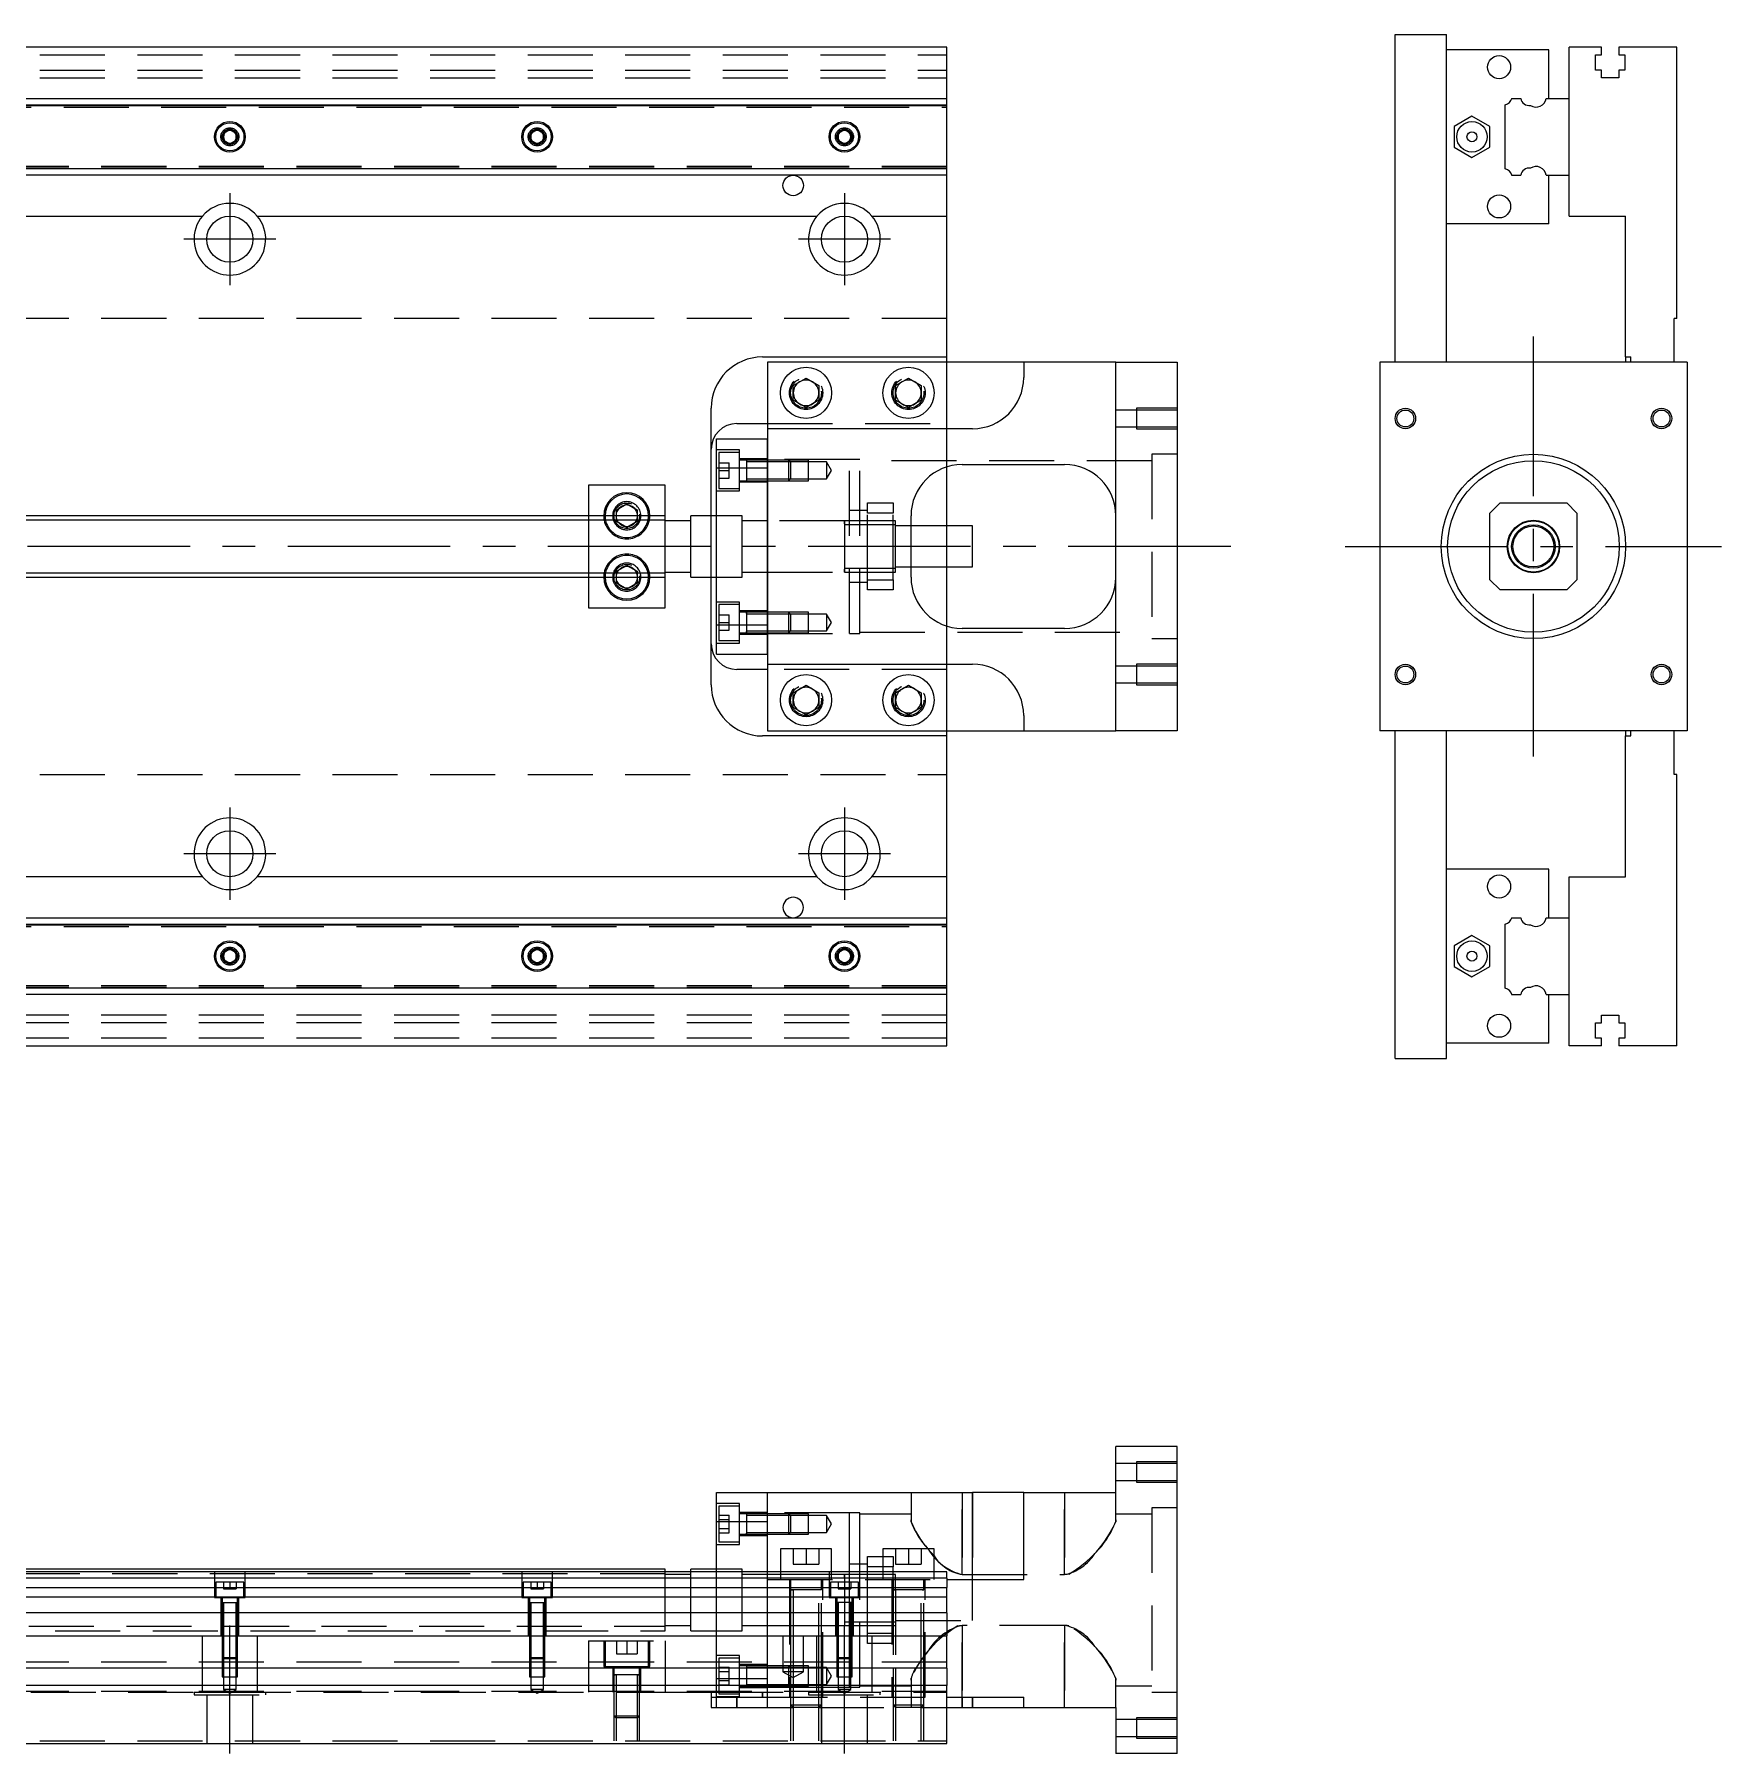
# Model space of a CAD drawing. Extents: x -12 to 671, y -255 to 102.
# Drawn here: x 341.8 to 671.3, y -235.7 to 100 of the extents above; entities that cross this region are included whole.
import ezdxf

# ---------------------------------------------------------------- set-up
doc = ezdxf.new("R2010")
doc.units = 0
doc.linetypes.add('CENTER', pattern=[50.8, 31.75, -6.35, 6.35, -6.35])
doc.linetypes.add('DASHED', pattern=[19.05, 12.7, -6.35])
doc.layers.get('0').update_dxf_attribs({"linetype": 'CONTINUOUS'})
doc.layers.add('CENTER', color=1, linetype='CENTER')

msp = doc.modelspace()

# ---------------------------------------------------------------- linework, layer by layer
at = {"color": 7, "linetype": 'CONTINUOUS'}
for p, q in [((520, 97.5), (335, 97.5)), ((520, 87.5), (520, 97.5)), ((607.53, 36), (607.53, 100)), ((607.53, 100), (617.53, 100)), ((617.53, 36), (617.53, 100)), ((641.53, 87.5), (641.53, 97.5)), ((647.83, 97.5), (641.53, 97.5)), ((647.83, 96), (647.83, 97.5)), ((651.23, 97.5), (651.23, 96)), ((662.53, 97.5), (651.23, 97.5)), ((662.53, 44.5), (662.53, 97.5)), ((637.53, 97), (617.53, 97)), ((637.53, 87.5), (637.53, 97)), ((646.68, 96), (647.83, 96)), ((646.68, 93), (646.68, 96)), ((651.23, 96), (652.38, 96)), ((652.38, 96), (652.38, 93)), ((647.83, 93), (646.68, 93)), ((647.83, 91.5), (647.83, 93)), ((651.23, 91.5), (647.83, 91.5)), ((651.23, 93), (651.23, 91.5)), ((652.38, 93), (651.23, 93)), ((335, 87.5), (520, 87.5)), ((520, 86.25), (520, 87.5)), ((630.28, 87.5), (632.05, 87.5)), ((637, 87.5), (641.53, 87.5)), ((641.53, 72.5), (641.53, 87.5)), ((641.53, 72.5), (641.53, 87.5)), ((335, 86.25), (520, 86.25)), ((520, 73.75), (520, 86.25)), ((622.53, 84.04), (619.03, 82.02)), ((626.03, 82.02), (622.53, 84.04)), ((629.03, 73.75), (629.03, 86.25)), ((378.75, 80.72), (380, 81.44)), ((378.75, 79.28), (378.75, 80.72)), ((380, 81.44), (381.25, 80.72)), ((381.25, 80.72), (381.25, 79.28)), ((438.75, 80.72), (440, 81.44)), ((438.75, 79.28), (438.75, 80.72)), ((440, 81.44), (441.25, 80.72)), ((441.25, 80.72), (441.25, 79.28)), ((498.75, 80.72), (500, 81.44)), ((498.75, 79.28), (498.75, 80.72)), ((500, 81.44), (501.25, 80.72)), ((501.25, 80.72), (501.25, 79.28)), ((619.03, 82.02), (619.03, 77.98)), ((626.03, 77.98), (626.03, 82.02)), ((380, 78.56), (378.75, 79.28)), ((381.25, 79.28), (380, 78.56)), ((440, 78.56), (438.75, 79.28)), ((441.25, 79.28), (440, 78.56)), ((500, 78.56), (498.75, 79.28)), ((501.25, 79.28), (500, 78.56)), ((619.03, 77.98), (622.53, 75.96)), ((622.53, 75.96), (626.03, 77.98)), ((520, 73.75), (335, 73.75)), ((520, 72.5), (335, 72.5)), ((520, 72.5), (520, 73.75)), ((520, 64.5), (520, 72.5)), ((630.28, 72.5), (632.05, 72.5)), ((637, 72.5), (641.53, 72.5)), ((637.53, 63), (637.53, 72.5)), ((641.53, 64.5), (641.53, 72.5)), ((335, 64.5), (374.64, 64.5)), ((385.36, 64.5), (494.64, 64.5)), ((505.36, 64.5), (520, 64.5)), ((520, 37), (520, 64.5)), ((641.53, 64.5), (652.53, 64.5)), ((652.53, 37), (652.53, 64.5)), ((637.53, 63), (617.53, 63)), ((662.53, 44.5), (662.03, 44.5)), ((662.03, 36), (662.03, 44.5)), ((484, 37), (520, 37)), ((520, 36), (520, 37)), ((652.53, 37), (653.53, 37)), ((652.53, 37), (652.53, 36)), ((653.53, 36), (653.53, 37)), ((485, 36), (485, 23)), ((535, 36), (485, 36)), ((535, 36), (535, 33)), ((553, 36), (535, 36)), ((553, 36), (565, 36)), ((553, -36), (553, 36)), ((565, 36), (565, -36)), ((664.53, 36), (604.53, 36)), ((604.53, 36), (604.53, -36)), ((664.53, 36), (664.53, -36)), ((490, 31.44), (492.5, 32.89)), ((490, 28.56), (490, 31.44)), ((492.5, 32.89), (495, 31.44)), ((495, 31.44), (495, 28.56)), ((510, 31.44), (512.5, 32.89)), ((510, 28.56), (510, 31.44)), ((512.5, 32.89), (515, 31.44)), ((515, 31.44), (515, 28.56)), ((474, 6), (474, 27)), ((492.5, 27.11), (490, 28.56)), ((495, 28.56), (492.5, 27.11)), ((512.5, 27.11), (510, 28.56)), ((515, 28.56), (512.5, 27.11)), ((479, 24), (485, 24)), ((475, 15.33), (475, 21)), ((475, 21), (485, 21)), ((525, 23), (485, 23)), ((485, 23), (485, 15.33)), ((475, -15.33), (475, 15.33)), ((475, 15.33), (485, 15.33)), ((485, -15.33), (485, 15.33)), ((485, 15.33), (485, -15.33)), ((520, 4), (520, 15.54)), ((523, 16), (543, 16)), ((465, 12), (450, 12)), ((450, 12), (450, 6)), ((465, 6), (465, 12)), ((455.5, 7.15), (457.5, 8.31)), ((455.5, 6), (455.5, 7.15)), ((457.5, 8.31), (459.5, 7.15)), ((459.5, 7.15), (459.5, 6)), ((628.03, 8.5), (626.03, 6.5)), ((628.03, 8.5), (641.03, 8.5)), ((643.03, 6.5), (641.03, 8.5)), ((465, 6), (335, 6)), ((465, -6), (465, 6)), ((470, 5), (465, 5)), ((470, -6), (470, 6)), ((475, 6), (470, 6)), ((513, -6), (513, 6)), ((525, 4), (513, 4)), ((525, -4), (525, 4)), ((626.03, -6.5), (626.03, 6.5)), ((643.03, 6.5), (643.03, -6.5)), ((335, -6), (465, -6)), ((450, -6), (450, -12)), ((455.5, -7.15), (455.5, -6)), ((459.5, -6), (459.5, -7.15)), ((465, -5), (470, -5)), ((465, -12), (465, -6)), ((470, -6), (475, -6)), ((474, -27), (474, -6)), ((513, -4), (525, -4)), ((520, -15.54), (520, -4)), ((626.03, -6.5), (628.03, -8.5)), ((641.03, -8.5), (643.03, -6.5)), ((457.5, -8.31), (455.5, -7.15)), ((459.5, -7.15), (457.5, -8.31)), ((641.03, -8.5), (628.03, -8.5)), ((450, -12), (465, -12)), ((475, -15.33), (485, -15.33)), ((475, -21), (475, -15.33)), ((485, -15.33), (485, -23)), ((543, -16), (523, -16)), ((475, -21), (485, -21)), ((485, -23), (525, -23)), ((485, -23), (485, -36)), ((485, -24), (479, -24)), ((490, -28.56), (492.5, -27.11)), ((490, -31.44), (490, -28.56)), ((492.5, -27.11), (495, -28.56)), ((495, -28.56), (495, -31.44)), ((510, -28.56), (512.5, -27.11)), ((510, -31.44), (510, -28.56)), ((512.5, -27.11), (515, -28.56)), ((515, -28.56), (515, -31.44)), ((492.5, -32.89), (490, -31.44)), ((495, -31.44), (492.5, -32.89)), ((512.5, -32.89), (510, -31.44)), ((515, -31.44), (512.5, -32.89)), ((535, -33), (535, -36)), ((485, -36), (535, -36)), ((520, -37), (520, -36)), ((535, -36), (553, -36)), ((565, -36), (553, -36)), ((664.53, -36), (604.53, -36)), ((607.53, -100), (607.53, -36)), ((617.53, -100), (617.53, -36)), ((652.53, -36), (652.53, -37)), ((653.53, -37), (653.53, -36)), ((662.03, -44.5), (662.03, -36)), ((520, -37), (484, -37)), ((520, -64.5), (520, -37)), ((652.53, -64.5), (652.53, -37)), ((652.53, -37), (653.53, -37)), ((662.53, -44.5), (662.03, -44.5)), ((662.53, -97.5), (662.53, -44.5)), ((637.53, -63), (617.53, -63)), ((637.53, -72.5), (637.53, -63)), ((374.64, -64.5), (335, -64.5)), ((494.64, -64.5), (385.36, -64.5)), ((520, -64.5), (505.36, -64.5)), ((520, -72.5), (520, -64.5)), ((641.53, -72.5), (641.53, -64.5)), ((641.53, -64.5), (652.53, -64.5)), ((335, -72.5), (520, -72.5)), ((335, -73.75), (520, -73.75)), ((520, -73.75), (520, -72.5)), ((520, -86.25), (520, -73.75)), ((629.03, -86.25), (629.03, -73.75)), ((630.28, -72.5), (632.05, -72.5)), ((637, -72.5), (641.53, -72.5)), ((641.53, -87.5), (641.53, -72.5)), ((641.53, -87.5), (641.53, -72.5)), ((622.53, -75.96), (619.03, -77.98)), ((626.03, -77.98), (622.53, -75.96)), ((378.75, -79.28), (380, -78.56)), ((378.75, -80.72), (378.75, -79.28)), ((380, -78.56), (381.25, -79.28)), ((381.25, -79.28), (381.25, -80.72)), ((438.75, -79.28), (440, -78.56)), ((438.75, -80.72), (438.75, -79.28)), ((440, -78.56), (441.25, -79.28)), ((441.25, -79.28), (441.25, -80.72)), ((498.75, -79.28), (500, -78.56)), ((498.75, -80.72), (498.75, -79.28)), ((500, -78.56), (501.25, -79.28)), ((501.25, -79.28), (501.25, -80.72)), ((619.03, -77.98), (619.03, -82.02)), ((626.03, -82.02), (626.03, -77.98)), ((380, -81.44), (378.75, -80.72)), ((381.25, -80.72), (380, -81.44)), ((440, -81.44), (438.75, -80.72)), ((441.25, -80.72), (440, -81.44)), ((500, -81.44), (498.75, -80.72)), ((501.25, -80.72), (500, -81.44)), ((619.03, -82.02), (622.53, -84.04)), ((622.53, -84.04), (626.03, -82.02)), ((520, -86.25), (335, -86.25)), ((520, -87.5), (520, -86.25)), ((520, -87.5), (335, -87.5)), ((520, -97.5), (520, -87.5)), ((630.28, -87.5), (632.05, -87.5)), ((637, -87.5), (641.53, -87.5)), ((637.53, -97), (637.53, -87.5)), ((641.53, -97.5), (641.53, -87.5)), ((646.68, -93), (647.83, -93)), ((646.68, -96), (646.68, -93)), ((647.83, -91.5), (651.23, -91.5)), ((647.83, -93), (647.83, -91.5)), ((651.23, -91.5), (651.23, -93)), ((651.23, -93), (652.38, -93)), ((652.38, -93), (652.38, -96)), ((637.53, -97), (617.53, -97)), ((647.83, -96), (646.68, -96)), ((647.83, -97.5), (647.83, -96)), ((651.23, -96), (651.23, -97.5)), ((652.38, -96), (651.23, -96)), ((335, -97.5), (520, -97.5)), ((607.53, -100), (617.53, -100)), ((647.83, -97.5), (641.53, -97.5)), ((662.53, -97.5), (651.23, -97.5)), ((553, -184.73), (553, -175.73)), ((565, -175.73), (553, -175.73)), ((565, -235.73), (565, -175.73)), ((475, -190.4), (475, -184.73)), ((475, -184.73), (485, -184.73)), ((485, -184.73), (525, -184.73)), ((485, -200.23), (485, -184.73)), ((525, -201.73), (525, -184.73)), ((535, -184.73), (525, -184.73)), ((535, -201.73), (535, -184.73)), ((535, -184.73), (553, -184.73)), ((475, -200.23), (475, -190.4)), ((475, -190.4), (485, -190.4)), ((497.5, -195.73), (487.5, -195.73)), ((487.5, -195.73), (487.5, -200.23)), ((497.5, -200.23), (497.5, -195.73)), ((517.5, -195.73), (507.5, -195.73)), ((507.5, -195.73), (507.5, -200.23)), ((517.5, -200.23), (517.5, -195.73)), ((465, -199.73), (328.5, -199.73)), ((520, -200.23), (328.5, -200.23)), ((465, -200.23), (465, -199.73)), ((470, -200.23), (470, -199.73)), ((475, -199.73), (470, -199.73)), ((520, -201.48), (520, -200.23)), ((520, -201.48), (328.5, -201.48)), ((328.5, -203.26), (520, -203.26)), ((501, -201.48), (500, -201.48)), ((504.5, -201.48), (501, -201.48)), ((507.5, -201.48), (504.5, -201.48)), ((509.5, -201.48), (507.5, -201.48)), ((510, -201.48), (509.5, -201.48)), ((520, -201.48), (520, -203.26)), ((520, -201.73), (535, -201.73)), ((520, -205.15), (520, -203.26)), ((520, -205.15), (328.5, -205.15)), ((520, -208.21), (520, -205.15)), ((520, -208.21), (328.5, -208.21)), ((520, -208.21), (520, -212.73)), ((0, -212.73), (520, -212.73)), ((520, -219.03), (520, -212.73)), ((520, -219.03), (0, -219.03)), ((520, -219.03), (520, -222.43)), ((520, -222.43), (0, -222.43)), ((520, -233.73), (520, -222.43)), ((520, -224.73), (535, -224.73)), ((525, -226.73), (525, -224.73)), ((535, -226.73), (535, -224.73)), ((520, -226.73), (525, -226.73)), ((525, -226.73), (535, -226.73)), ((535, -226.73), (553, -226.73)), ((553, -226.73), (553, -235.73)), ((0, -233.73), (520, -233.73)), ((565, -235.73), (553, -235.73))]:
    msp.add_line(p, q, dxfattribs=at)
at = {"color": 3, "linetype": 'DASHED'}
for p, q in [((0, 96), (520, 96)), ((0, 93), (520, 93)), ((0, 91.5), (520, 91.5)), ((328.5, 86.1), (520, 86.1)), ((328.5, 85.8), (520, 85.8)), ((335, 86.11), (520, 86.11)), ((378.5, 80), (378.52, 80.22)), ((438.5, 80), (438.52, 80.22)), ((498.5, 80), (498.52, 80.22)), ((520, 74.2), (328.5, 74.2)), ((520, 73.9), (328.5, 73.9)), ((520, 73.89), (335, 73.89)), ((520, 44.5), (0, 44.5)), ((520, 24), (520, 36)), ((495.48, 30.36), (495.5, 30)), ((515.48, 30.36), (515.5, 30)), ((557, 27), (557, 23)), ((565, 27), (557, 27)), ((485, 24), (520, 24)), ((520, 23), (520, 24)), ((557, 26.65), (553, 26.65)), ((565, 26.65), (557, 26.65)), ((485, 15.33), (485, 21)), ((520, 15.54), (520, 23)), ((553, 23.35), (557, 23.35)), ((557, 23.35), (565, 23.35)), ((557, 23), (565, 23)), ((479.5, 18.85), (475, 18.85)), ((475.5, 18.35), (475.5, 11.35)), ((479.5, 18.35), (475.5, 18.35)), ((479.5, 10.85), (479.5, 18.85)), ((485, 17.1), (479.5, 17.1)), ((480.9, 16.85), (479.5, 16.85)), ((480.9, 16.85), (480.89, 16.85)), ((480.9, 16.85), (480.9, 16.63)), ((485, 16.85), (480.9, 16.85)), ((480.9, 16.85), (480.9, 16.85)), ((501, 17), (485, 17)), ((489.15, 16.85), (485, 16.85)), ((489.15, 16.85), (485, 16.85)), ((489.15, 12.85), (489.15, 16.85)), ((493, 16.85), (489.15, 16.85)), ((489.5, 16.5), (489.15, 16.85)), ((493, 12.85), (493, 16.85)), ((501, -17), (501, 17)), ((503, 17), (501, 17)), ((503, -17), (503, 17)), ((560, 18), (560, -18)), ((565, 18), (560, 18)), ((475.5, 16.35), (477.5, 16.35)), ((475.5, 14.85), (477.5, 14.85)), ((477.5, 14.85), (477.5, 16.35)), ((477.5, 13.35), (477.5, 14.85)), ((480.9, 16.63), (480.9, 13.07)), ((485, 16.5), (480.9, 16.5)), ((489.5, 16.5), (485, 16.5)), ((489.5, 16.5), (489.5, 13.2)), ((493, 16.5), (489.5, 16.5)), ((496.5, 16.5), (493, 16.5)), ((496.5, 16.5), (496.5, 13.2)), ((497.45, 14.85), (496.5, 16.5)), ((496.5, 13.2), (497.45, 14.85)), ((560, 16.75), (503, 16.75)), ((520, 15.54), (520, 15.54)), ((475, 10.85), (479.5, 10.85)), ((475.5, 13.35), (477.5, 13.35)), ((475.5, 11.35), (479.5, 11.35)), ((479.5, 12.85), (480.9, 12.85)), ((479.5, 12.6), (485, 12.6)), ((480.89, 12.85), (480.9, 12.85)), ((480.9, 13.2), (485, 13.2)), ((480.9, 13.07), (480.9, 12.85)), ((480.9, 12.85), (485, 12.85)), ((480.9, 12.85), (480.9, 12.85)), ((485, 13.2), (489.5, 13.2)), ((485, 12.85), (489.15, 12.85)), ((485, 12.85), (489.15, 12.85)), ((489.15, 12.85), (489.5, 13.2)), ((489.15, 12.85), (493, 12.85)), ((489.5, 13.2), (493, 13.2)), ((493, 13.2), (496.5, 13.2)), ((504.5, 7), (501, 7)), ((504.5, 8.5), (509.5, 8.5)), ((504.5, 6.5), (504.5, 8.5)), ((509.5, 8.5), (509.5, 6.5)), ((450, 6), (450, -6)), ((455.5, 4.85), (455.5, 6)), ((457.5, 3.69), (455.5, 4.85)), ((459.5, 4.85), (457.5, 3.69)), ((459.5, 6), (459.5, 5.12)), ((459.5, 5.12), (459.5, 4.85)), ((459.98, 6.29), (460, 6)), ((474, -6), (474, 6)), ((480, 6), (475, 6)), ((480, -6), (480, 6)), ((485, 5), (480, 5)), ((500, 5), (485, 5)), ((509.5, 5), (499.99, 5)), ((500, 4.44), (500, 5)), ((500, 5), (500, 4.44)), ((509.5, 5), (500, 5)), ((500, 4.44), (500, -4.44)), ((510, 4.25), (500, 4.25)), ((509.5, 6.5), (504.5, 6.5)), ((504.5, -6.5), (504.5, 6.5)), ((509.5, -6.5), (509.5, 6.5)), ((510, 5), (509.5, 5)), ((510, -5), (510, 5)), ((513, 4), (510, 4)), ((520, -4), (520, 4)), ((455.5, -4.85), (457.5, -3.69)), ((455.5, -6), (455.5, -4.85)), ((457.5, -3.69), (459.5, -4.85)), ((459.5, -4.85), (459.5, -5.13)), ((459.5, -5.13), (459.5, -6)), ((459.98, -5.71), (460, -6)), ((475, -6), (480, -6)), ((480, -5), (485, -5)), ((485, -5), (500, -5)), ((499.99, -5), (509.5, -5)), ((500, -4.25), (510, -4.25)), ((500, -5), (500, -4.44)), ((500, -4.44), (500, -5)), ((500, -5), (509.5, -5)), ((504.5, -6.5), (509.5, -6.5)), ((504.5, -8.5), (504.5, -6.5)), ((509.5, -5), (510, -5)), ((509.5, -6.5), (509.5, -8.5)), ((510, -4), (513, -4)), ((501, -7), (504.5, -7)), ((509.5, -8.5), (504.5, -8.5)), ((479.5, -10.85), (475, -10.85)), ((475.5, -11.35), (475.5, -18.35)), ((479.5, -11.35), (475.5, -11.35)), ((475.5, -13.35), (477.5, -13.35)), ((477.5, -14.85), (477.5, -13.35)), ((479.5, -18.85), (479.5, -10.85)), ((485, -12.6), (479.5, -12.6)), ((480.9, -12.85), (479.5, -12.85)), ((480.9, -12.85), (480.89, -12.85)), ((480.9, -12.85), (480.9, -13.07)), ((480.9, -13.07), (480.9, -12.85)), ((485, -12.85), (480.9, -12.85)), ((480.9, -12.85), (480.9, -12.85)), ((480.9, -13.07), (480.9, -16.63)), ((485, -13.2), (480.9, -13.2)), ((489.15, -12.85), (485, -12.85)), ((489.15, -12.85), (485, -12.85)), ((489.5, -13.2), (485, -13.2)), ((489.15, -16.85), (489.15, -12.85)), ((493, -12.85), (489.15, -12.85)), ((489.5, -13.2), (489.15, -12.85)), ((489.5, -13.2), (489.5, -16.5)), ((493, -13.2), (489.5, -13.2)), ((493, -16.85), (493, -12.85)), ((496.5, -13.2), (493, -13.2)), ((496.5, -13.2), (496.5, -16.5)), ((497.45, -14.85), (496.5, -13.2)), ((475.5, -14.85), (477.5, -14.85)), ((475.5, -16.35), (477.5, -16.35)), ((477.5, -16.35), (477.5, -14.85)), ((480.9, -16.5), (485, -16.5)), ((480.9, -16.63), (480.9, -16.85)), ((480.9, -16.85), (480.9, -16.63)), ((485, -21), (485, -15.33)), ((485, -16.5), (489.5, -16.5)), ((489.15, -16.85), (489.5, -16.5)), ((489.5, -16.5), (493, -16.5)), ((493, -16.5), (496.5, -16.5)), ((496.5, -16.5), (497.45, -14.85)), ((503, -16.75), (560, -16.75)), ((520, -23), (520, -15.54)), ((520, -15.54), (520, -15.54)), ((475, -18.85), (479.5, -18.85)), ((475.5, -18.35), (479.5, -18.35)), ((479.5, -16.85), (480.9, -16.85)), ((479.5, -17.1), (485, -17.1)), ((480.89, -16.85), (480.9, -16.85)), ((480.9, -16.85), (485, -16.85)), ((480.9, -16.85), (480.9, -16.85)), ((485, -16.85), (489.15, -16.85)), ((485, -16.85), (489.15, -16.85)), ((485, -17), (501, -17)), ((489.15, -16.85), (493, -16.85)), ((501, -17), (503, -17)), ((560, -18), (565, -18)), ((520, -24), (520, -23)), ((557, -23.35), (553, -23.35)), ((557, -23), (557, -27)), ((565, -23), (557, -23)), ((565, -23.35), (557, -23.35)), ((520, -24), (485, -24)), ((520, -36), (520, -24)), ((553, -26.65), (557, -26.65)), ((557, -26.65), (565, -26.65)), ((495.48, -29.64), (495.5, -30)), ((509.5, -30), (509.52, -29.65)), ((557, -27), (565, -27)), ((0, -44.5), (520, -44.5)), ((328.5, -73.9), (520, -73.9)), ((328.5, -74.2), (520, -74.2)), ((335, -73.89), (520, -73.89)), ((381.48, -79.74), (381.5, -80)), ((438.5, -80), (438.52, -79.78)), ((498.5, -80), (498.52, -79.78)), ((520, -85.8), (328.5, -85.8)), ((520, -86.1), (328.5, -86.1)), ((520, -86.11), (335, -86.11)), ((520, -91.5), (0, -91.5)), ((520, -93), (0, -93)), ((520, -96), (0, -96)), ((557, -179.08), (553, -179.08)), ((557, -178.73), (557, -182.73)), ((565, -178.73), (557, -178.73)), ((565, -179.08), (557, -179.08)), ((553, -182.38), (557, -182.38)), ((557, -182.38), (565, -182.38)), ((557, -182.73), (565, -182.73)), ((479.5, -186.88), (475, -186.88)), ((475.5, -187.38), (475.5, -190.88)), ((479.5, -187.38), (475.5, -187.38)), ((479.5, -194.88), (479.5, -186.88)), ((513, -184.73), (513, -190.09)), ((523, -200.77), (523, -184.73)), ((523, -184.73), (523, -200.77)), ((525, -184.73), (525, -201.73)), ((543, -184.73), (543, -200.77)), ((543, -200.77), (543, -184.73)), ((553, -190.09), (553, -184.73)), ((560, -187.73), (560, -223.73)), ((565, -187.73), (560, -187.73)), ((475.5, -189.15), (477.5, -189.15)), ((475.5, -190.01), (477.5, -190.01)), ((475.5, -190.88), (475.5, -194.38)), ((477.5, -190.01), (477.5, -189.15)), ((477.5, -191.75), (477.5, -190.01)), ((485, -188.63), (479.5, -188.63)), ((480.9, -188.88), (479.5, -188.88)), ((480.9, -188.88), (480.89, -188.88)), ((480.9, -188.88), (480.9, -189.23)), ((480.9, -188.88), (480.9, -189.1)), ((480.9, -188.88), (480.9, -188.88)), ((485, -188.88), (480.9, -188.88)), ((480.9, -189.1), (480.9, -190.88)), ((485, -189.23), (480.9, -189.23)), ((480.9, -190.75), (480.9, -191.01)), ((480.9, -190.88), (480.9, -192.66)), ((501, -188.73), (485, -188.73)), ((489.15, -188.88), (485, -188.88)), ((489.15, -188.88), (485, -188.88)), ((489.5, -189.23), (485, -189.23)), ((489.15, -190.88), (489.15, -188.88)), ((493, -188.88), (489.15, -188.88)), ((489.5, -189.23), (489.15, -188.88)), ((489.15, -192.88), (489.15, -190.88)), ((489.5, -189.23), (489.5, -190.88)), ((493, -189.23), (489.5, -189.23)), ((489.5, -190.88), (489.5, -192.53)), ((493, -192.88), (493, -188.88)), ((496.5, -189.23), (493, -189.23)), ((496.5, -189.23), (496.5, -190.88)), ((497.45, -190.88), (496.5, -189.23)), ((496.5, -190.88), (496.5, -192.53)), ((496.5, -192.53), (497.45, -190.88)), ((501, -200.23), (501, -188.73)), ((503, -188.73), (501, -188.73)), ((503, -200.23), (503, -188.73)), ((513, -188.98), (503, -188.98)), ((513, -190.09), (513.04, -190.44)), ((513, -190.2), (513, -190.09)), ((513.04, -190.47), (513, -190.2)), ((553, -190.09), (552.96, -190.44)), ((552.97, -190.39), (553, -190.09)), ((560, -188.98), (553, -188.98)), ((475.5, -191.75), (477.5, -191.75)), ((475.5, -192.61), (477.5, -192.61)), ((475.5, -194.38), (479.5, -194.38)), ((477.5, -192.61), (477.5, -191.75)), ((479.5, -192.88), (480.9, -192.88)), ((479.5, -193.13), (485, -193.13)), ((480.89, -192.88), (485, -192.88)), ((480.9, -192.53), (480.9, -192.88)), ((480.9, -192.53), (485, -192.53)), ((480.9, -192.88), (480.9, -192.66)), ((480.9, -192.66), (480.9, -192.88)), ((480.9, -192.66), (480.9, -192.88)), ((485, -192.53), (489.5, -192.53)), ((485, -192.88), (489.15, -192.88)), ((485, -192.88), (489.15, -192.88)), ((489.15, -192.88), (489.5, -192.53)), ((489.15, -192.88), (493, -192.88)), ((489.5, -192.53), (493, -192.53)), ((493, -192.53), (496.5, -192.53)), ((475, -194.88), (479.5, -194.88)), ((490, -195.73), (490, -198.73)), ((492.5, -195.73), (492.5, -198.73)), ((495, -195.73), (495, -198.73)), ((504.5, -197.23), (507.5, -197.23)), ((504.5, -199.23), (504.5, -197.23)), ((507.5, -197.23), (509.5, -197.23)), ((509.5, -197.23), (509.5, -199.23)), ((510, -195.73), (510, -198.73)), ((512.5, -195.73), (512.5, -198.73)), ((515, -195.73), (515, -198.73)), ((516.31, -195.73), (517.5, -197.09)), ((465, -200.61), (55, -200.61)), ((377, -200.23), (377, -205.23)), ((383, -205.23), (383, -200.23)), ((437, -200.23), (437, -205.23)), ((443, -205.23), (443, -200.23)), ((465, -205.73), (465, -200.23)), ((470, -200.73), (465, -200.73)), ((470, -205.73), (470, -200.23)), ((480, -199.73), (475, -199.73)), ((475, -212.73), (475, -200.23)), ((480, -200.23), (480, -199.73)), ((480, -205.73), (480, -200.23)), ((485, -200.73), (480, -200.73)), ((485, -201.73), (485, -200.23)), ((487.5, -200.73), (485, -200.73)), ((487.5, -200.23), (487.5, -201.73)), ((497.5, -200.73), (487.5, -200.73)), ((490, -198.73), (492.5, -198.73)), ((492.5, -198.73), (495, -198.73)), ((497, -200.23), (497, -205.23)), ((497.5, -201.73), (497.5, -200.23)), ((500, -200.73), (497.5, -200.73)), ((500, -200.73), (499.99, -200.73)), ((500, -200.73), (500, -201.73)), ((500, -200.73), (500, -201.29)), ((500, -201.29), (500, -200.73)), ((500, -200.73), (500, -200.73)), ((501, -200.73), (500, -200.73)), ((500, -200.73), (500, -200.73)), ((500, -201.29), (500, -201.73)), ((504.5, -198.73), (501, -198.73)), ((501, -201.73), (501, -200.23)), ((504.5, -200.73), (501, -200.73)), ((503, -205.23), (503, -200.23)), ((507.5, -199.23), (504.5, -199.23)), ((504.5, -200.23), (504.5, -199.23)), ((504.5, -201.73), (504.5, -200.23)), ((507.5, -200.73), (504.5, -200.73)), ((509.5, -199.23), (507.5, -199.23)), ((507.5, -200.23), (507.5, -201.73)), ((509.5, -200.73), (507.5, -200.73)), ((509.5, -200.23), (509.5, -199.23)), ((509.5, -201.73), (509.5, -200.23)), ((510, -200.73), (509.5, -200.73)), ((510, -198.73), (512.5, -198.73)), ((510, -201.73), (510, -200.73)), ((512.5, -198.73), (515, -198.73)), ((517.5, -201.73), (517.5, -200.23)), ((523, -200.77), (543, -200.77)), ((543.16, -200.77), (543, -200.77)), ((543.48, -200.74), (543.16, -200.77)), ((543.79, -200.67), (543.48, -200.74)), ((382.75, -202.23), (377.25, -202.23)), ((377.25, -202.23), (377.25, -205.23)), ((378.75, -202.23), (378.75, -203.53)), ((378.75, -203.53), (380, -203.53)), ((380, -202.23), (380, -203.53)), ((380, -203.53), (381.25, -203.53)), ((381.25, -202.23), (381.25, -203.53)), ((382.75, -205.23), (382.75, -202.23)), ((442.75, -202.23), (437.25, -202.23)), ((437.25, -202.23), (437.25, -205.23)), ((438.75, -202.23), (438.75, -203.53)), ((438.75, -203.53), (440, -203.53)), ((440, -202.23), (440, -203.53)), ((440, -203.53), (441.25, -203.53)), ((441.25, -202.23), (441.25, -203.53)), ((442.75, -205.23), (442.75, -202.23)), ((485, -212.73), (485, -201.73)), ((485, -201.73), (520, -201.73)), ((489.25, -201.73), (489.25, -224.73)), ((489.5, -201.73), (489.5, -203.73)), ((489.5, -203.72), (489.5, -203.73)), ((489.5, -203.73), (489.85, -203.73)), ((495.5, -203.73), (489.5, -203.73)), ((489.5, -203.73), (489.5, -203.73)), ((489.5, -203.73), (489.5, -212.73)), ((490, -203.73), (490, -212.73)), ((495, -219.03), (495, -203.73)), ((495.5, -203.73), (495.5, -201.73)), ((495.5, -219.03), (495.5, -203.73)), ((495.75, -224.73), (495.75, -201.73)), ((502.75, -202.23), (497.25, -202.23)), ((497.25, -202.23), (497.25, -205.23)), ((498.75, -202.23), (498.75, -203.53)), ((498.75, -203.53), (500, -203.53)), ((500, -201.73), (500, -202.23)), ((500, -201.73), (500, -202.13)), ((500, -202.23), (500, -203.53)), ((500, -203.53), (501.25, -203.53)), ((500, -203.63), (500, -205.23)), ((501, -202.23), (501, -201.73)), ((501, -205.23), (501, -202.23)), ((501.25, -202.23), (501.25, -203.53)), ((502.75, -205.23), (502.75, -202.23)), ((504.5, -212.23), (504.5, -201.73)), ((509.25, -201.73), (509.25, -224.73)), ((509.5, -201.73), (509.5, -203.73)), ((509.5, -203.72), (509.5, -203.73)), ((509.5, -203.73), (509.85, -203.73)), ((509.85, -203.73), (509.5, -203.73)), ((509.5, -203.73), (509.5, -203.73)), ((509.5, -203.73), (509.5, -219.03)), ((515.15, -203.73), (509.85, -203.73)), ((510, -203.73), (510, -201.73)), ((510, -203.73), (510, -219.03)), ((515, -219.03), (515, -203.73)), ((515.15, -203.73), (515.5, -203.73)), ((515.5, -203.73), (515.15, -203.73)), ((515.5, -203.73), (515.5, -201.73)), ((515.5, -203.73), (515.5, -203.72)), ((515.5, -203.73), (515.5, -203.73)), ((515.5, -219.03), (515.5, -203.73)), ((515.75, -224.73), (515.75, -201.73)), ((525, -205.73), (525, -201.73)), ((377, -205.23), (383, -205.23)), ((378.25, -205.23), (378.25, -212.73)), ((378.5, -205.23), (378.5, -206.23)), ((378.5, -206.22), (378.5, -206.23)), ((378.5, -206.23), (381.5, -206.23)), ((378.5, -206.23), (378.5, -206.24)), ((378.5, -206.23), (378.5, -212.73)), ((378.75, -206.23), (378.75, -212.73)), ((381.25, -212.73), (381.25, -206.23)), ((381.5, -206.23), (381.5, -205.23)), ((381.5, -206.23), (381.5, -206.22)), ((381.5, -206.24), (381.5, -206.23)), ((381.5, -212.73), (381.5, -206.23)), ((381.75, -212.73), (381.75, -205.23)), ((437, -205.23), (443, -205.23)), ((438.25, -205.23), (438.25, -212.73)), ((438.5, -205.23), (438.5, -206.23)), ((438.5, -206.22), (438.5, -206.23)), ((438.5, -206.23), (441.5, -206.23)), ((438.5, -206.23), (438.5, -206.24)), ((438.5, -206.23), (438.5, -212.73)), ((438.75, -206.23), (438.75, -212.73)), ((441.25, -212.73), (441.25, -206.23)), ((441.5, -206.23), (441.5, -205.23)), ((441.5, -206.23), (441.5, -206.22)), ((441.5, -206.24), (441.5, -206.23)), ((441.5, -212.73), (441.5, -206.23)), ((441.75, -212.73), (441.75, -205.23)), ((465, -211.73), (465, -205.73)), ((470, -211.73), (470, -205.73)), ((480, -211.73), (480, -205.73)), ((497, -205.23), (503, -205.23)), ((498.25, -205.23), (498.25, -212.73)), ((498.5, -205.23), (498.5, -206.23)), ((498.5, -206.22), (498.5, -206.23)), ((498.62, -206.23), (498.5, -206.23)), ((498.5, -206.23), (498.5, -206.24)), ((498.5, -206.23), (498.5, -212.73)), ((500, -206.23), (498.62, -206.23)), ((498.75, -206.23), (498.75, -212.73)), ((500, -205.23), (500, -205.93)), ((500, -205.23), (500, -205.53)), ((500, -205.53), (500, -205.93)), ((500, -205.93), (500, -210.17)), ((501.38, -206.23), (500, -206.23)), ((501, -205.73), (501, -205.23)), ((501, -217.23), (501, -205.73)), ((501.25, -212.73), (501.25, -206.23)), ((501.5, -206.23), (501.38, -206.23)), ((501.5, -206.23), (501.5, -205.23)), ((501.5, -206.23), (501.5, -206.22)), ((501.5, -206.24), (501.5, -206.23)), ((501.5, -212.73), (501.5, -206.23)), ((501.75, -212.73), (501.75, -205.23)), ((503, -205.73), (503, -205.23)), ((503, -222.73), (503, -205.73)), ((525, -209.73), (525, -205.73)), ((55, -210.86), (465, -210.86)), ((465, -210.73), (470, -210.73)), ((480, -210.73), (485, -210.73)), ((485, -210.73), (489.5, -210.73)), ((489.5, -210.73), (490, -210.73)), ((490, -210.73), (500, -210.73)), ((499.99, -210.73), (509.5, -210.73)), ((500, -209.98), (510, -209.98)), ((500, -210.17), (500, -210.73)), ((500, -210.73), (500, -210.73)), ((500, -210.73), (509.5, -210.73)), ((509.5, -210.73), (510, -210.73)), ((510, -209.73), (525, -209.73)), ((522.17, -210.8), (522.44, -210.74)), ((522.44, -210.74), (522.72, -210.7)), ((522.72, -210.7), (523, -210.69)), ((543, -210.69), (523, -210.69)), ((523, -226.73), (523, -210.69)), ((523, -210.69), (523, -224.73)), ((543, -210.69), (543, -226.73)), ((543, -226.73), (543, -210.69)), ((543.16, -210.69), (543, -210.69)), ((543.48, -210.72), (543.16, -210.69)), ((543.79, -210.79), (543.48, -210.72)), ((288.75, -211.73), (465, -211.73)), ((374.64, -223.73), (374.64, -212.73)), ((378.5, -212.73), (378.5, -216.98)), ((378.5, -212.73), (378.5, -216.98)), ((378.75, -212.73), (378.75, -217.23)), ((381.25, -217.23), (381.25, -212.73)), ((381.5, -216.98), (381.5, -212.73)), ((381.5, -216.98), (381.5, -212.73)), ((385.36, -212.73), (385.36, -223.73)), ((438.5, -212.73), (438.5, -216.98)), ((438.5, -212.73), (438.5, -216.98)), ((438.75, -212.73), (438.75, -217.23)), ((441.25, -217.23), (441.25, -212.73)), ((441.5, -216.98), (441.5, -212.73)), ((441.5, -216.98), (441.5, -212.73)), ((450, -213.73), (465, -213.73)), ((450, -213.73), (450, -219.03)), ((453, -213.73), (453, -218.73)), ((453.25, -213.73), (453.25, -218.73)), ((455.5, -213.73), (455.5, -216.23)), ((457.5, -213.73), (457.5, -216.23)), ((459.5, -213.73), (459.5, -216.23)), ((461.75, -218.73), (461.75, -213.73)), ((462, -218.73), (462, -213.73)), ((465, -213.73), (465, -219.03)), ((470, -211.73), (475, -211.73)), ((475, -211.73), (480, -211.73)), ((475, -219.03), (475, -212.73)), ((485, -219.03), (485, -212.73)), ((488, -212.73), (488, -219.73)), ((489.5, -212.73), (489.5, -219.03)), ((490, -212.73), (490, -219.03)), ((492, -219.73), (492, -212.73)), ((494.64, -223.73), (494.64, -212.73)), ((498.5, -212.73), (498.5, -216.98)), ((498.5, -212.73), (498.5, -216.98)), ((498.75, -212.73), (498.75, -217.23)), ((501.25, -217.23), (501.25, -212.73)), ((501.5, -216.98), (501.5, -212.73)), ((501.5, -216.98), (501.5, -212.73)), ((504.5, -212.23), (509.5, -212.23)), ((504.5, -214.23), (504.5, -212.23)), ((509.5, -214.23), (504.5, -214.23)), ((505.36, -212.73), (505.36, -223.73)), ((520, -217.88), (0, -217.88)), ((378.5, -216.98), (381.5, -216.98)), ((378.5, -216.98), (378.5, -219.03)), ((378.5, -216.98), (378.75, -217.23)), ((381.25, -217.23), (378.75, -217.23)), ((378.75, -217.23), (378.75, -220.73)), ((381.25, -217.23), (381.5, -216.98)), ((381.25, -220.73), (381.25, -217.23)), ((381.5, -219.03), (381.5, -216.98)), ((438.5, -216.98), (441.5, -216.98)), ((438.5, -216.98), (438.5, -219.03)), ((438.5, -216.98), (438.75, -217.23)), ((441.25, -217.23), (438.75, -217.23)), ((438.75, -217.23), (438.75, -220.73)), ((441.25, -217.23), (441.5, -216.98)), ((441.25, -220.73), (441.25, -217.23)), ((441.5, -219.03), (441.5, -216.98)), ((455.5, -216.23), (457.5, -216.23)), ((457.5, -216.23), (459.5, -216.23)), ((479.5, -216.58), (475, -216.58)), ((475.5, -217.08), (475.5, -219.03)), ((479.5, -217.08), (475.5, -217.08)), ((479.5, -224.58), (479.5, -216.58)), ((498.5, -216.98), (501.5, -216.98)), ((498.5, -216.98), (498.5, -219.03)), ((498.5, -216.98), (498.75, -217.23)), ((501.25, -217.23), (498.75, -217.23)), ((498.75, -217.23), (498.75, -220.73)), ((501, -219.03), (501, -217.23)), ((501.25, -217.23), (501.5, -216.98)), ((501.25, -220.73), (501.25, -217.23)), ((501.5, -219.03), (501.5, -216.98)), ((515, -217.42), (513.92, -219.03)), ((515.5, -216.75), (515, -217.42)), ((515.64, -216.56), (515.5, -216.75)), ((515.99, -216.13), (515.64, -216.56)), ((516.35, -215.69), (515.99, -216.13)), ((378.5, -219.03), (378.5, -220.73)), ((378.5, -220.73), (381.5, -220.73)), ((378.75, -220.73), (378.75, -223.23)), ((381.25, -223.23), (381.25, -220.73)), ((381.5, -220.73), (381.5, -219.03)), ((438.5, -219.03), (438.5, -220.73)), ((438.5, -220.73), (441.5, -220.73)), ((438.75, -220.73), (438.75, -223.23)), ((441.25, -223.23), (441.25, -220.73)), ((441.5, -220.73), (441.5, -219.03)), ((450, -219.03), (450, -222.43)), ((453, -218.73), (462, -218.73)), ((454.75, -218.73), (454.75, -223.73)), ((455, -218.73), (455, -219.03)), ((455, -219.03), (455, -220.33)), ((455, -220.33), (455.26, -220.33)), ((455.26, -220.33), (455, -220.33)), ((455, -220.33), (455, -220.33)), ((455, -220.33), (455, -222.43)), ((455, -220.33), (455, -220.34)), ((459.74, -220.33), (455.26, -220.33)), ((455.4, -220.33), (455.4, -222.43)), ((459.6, -222.43), (459.6, -220.33)), ((459.74, -220.33), (460, -220.33)), ((460, -220.33), (459.74, -220.33)), ((460, -219.03), (460, -218.73)), ((460, -220.33), (460, -219.03)), ((460, -222.43), (460, -220.33)), ((460, -220.33), (460, -220.33)), ((460, -220.34), (460, -220.33)), ((460.25, -223.73), (460.25, -218.73)), ((465, -219.03), (465, -222.43)), ((475, -221.06), (475, -219.03)), ((475, -221.06), (485, -221.06)), ((475, -222.43), (475, -221.06)), ((475.5, -218.85), (477.5, -218.85)), ((475.5, -219.03), (475.5, -220.58)), ((475.5, -219.71), (477.5, -219.71)), ((475.5, -220.58), (475.5, -222.43)), ((475.5, -221.45), (477.5, -221.45)), ((477.5, -219.71), (477.5, -218.85)), ((477.5, -221.45), (477.5, -219.71)), ((477.5, -222.31), (477.5, -221.45)), ((485, -218.33), (479.5, -218.33)), ((480.9, -218.58), (479.5, -218.58)), ((480.9, -218.58), (480.89, -218.58)), ((480.9, -218.58), (480.9, -218.93)), ((480.9, -218.58), (480.9, -218.8)), ((480.9, -218.58), (480.9, -218.58)), ((485, -218.58), (480.9, -218.58)), ((480.9, -218.8), (480.9, -219.03)), ((480.9, -218.93), (480.9, -219.03)), ((485, -218.93), (480.9, -218.93)), ((480.9, -219.03), (480.9, -220.58)), ((480.9, -220.45), (480.9, -220.71)), ((480.9, -220.58), (480.9, -222.36)), ((489.15, -218.58), (485, -218.58)), ((489.15, -218.58), (485, -218.58)), ((489.5, -218.93), (485, -218.93)), ((485, -222.43), (485, -219.03)), ((492, -219.73), (488, -219.73)), ((488, -219.73), (490, -220.88)), ((489.15, -219.03), (489.15, -218.58)), ((489.5, -218.58), (489.15, -218.58)), ((489.5, -218.93), (489.15, -218.58)), ((489.15, -220.58), (489.15, -219.03)), ((489.15, -222.43), (489.15, -220.58)), ((490, -218.58), (489.5, -218.58)), ((493, -218.93), (489.5, -218.93)), ((489.5, -219.03), (489.5, -222.43)), ((493, -218.58), (490, -218.58)), ((490, -219.03), (490, -222.43)), ((490, -220.88), (492, -219.73)), ((493, -219.03), (493, -218.58)), ((496.5, -218.93), (493, -218.93)), ((493, -222.43), (493, -219.03)), ((495, -222.43), (495, -219.03)), ((495.5, -222.43), (495.5, -219.03)), ((496.5, -218.93), (496.5, -220.58)), ((497.45, -220.58), (496.5, -218.93)), ((496.5, -220.58), (496.5, -222.23)), ((496.5, -222.23), (497.45, -220.58)), ((498.5, -219.03), (498.5, -220.73)), ((498.5, -220.73), (501.5, -220.73)), ((498.75, -220.73), (498.75, -223.23)), ((501, -220.73), (501, -219.03)), ((501, -222.43), (501, -220.73)), ((501.25, -223.23), (501.25, -220.73)), ((501.5, -220.73), (501.5, -219.03)), ((509.5, -219.03), (509.5, -222.43)), ((510, -219.03), (510, -222.43)), ((513.04, -220.99), (513, -221.26)), ((513, -221.37), (513.04, -221.02)), ((513, -221.26), (513, -221.37)), ((513, -221.37), (513, -226.73)), ((515, -222.43), (515, -219.03)), ((515.5, -222.43), (515.5, -219.03)), ((553, -221.37), (552.96, -221.02)), ((552.97, -221.07), (553, -221.37)), ((553, -226.73), (553, -221.37)), ((520, -223.58), (0, -223.58)), ((55.36, -223.73), (464.64, -223.73)), ((373, -223.73), (387, -223.73)), ((373, -223.73), (373, -224.23)), ((373, -224.23), (387, -224.23)), ((375.5, -224.23), (375.5, -233.73)), ((381.25, -223.23), (378.75, -223.23)), ((378.75, -223.23), (380, -223.95)), ((380, -223.95), (381.25, -223.23)), ((384.5, -233.73), (384.5, -224.23)), ((387, -224.23), (387, -223.73)), ((441.25, -223.23), (438.75, -223.23)), ((438.75, -223.23), (440, -223.95)), ((440, -223.95), (441.25, -223.23)), ((450, -222.43), (450, -223.73)), ((455, -222.43), (455, -223.73)), ((455, -223.73), (455, -228.33)), ((455, -223.73), (455, -228.33)), ((455.4, -222.43), (455.4, -223.73)), ((455.4, -223.73), (455.4, -228.73)), ((459.6, -223.73), (459.6, -222.43)), ((459.6, -228.73), (459.6, -223.73)), ((460, -223.73), (460, -222.43)), ((460, -228.33), (460, -223.73)), ((460, -228.33), (460, -223.73)), ((464.64, -223.73), (475.36, -223.73)), ((465, -222.43), (465, -223.73)), ((474, -223.73), (474, -224.73)), ((474, -224.73), (484, -224.73)), ((474, -224.73), (474, -226.73)), ((475, -223.73), (475, -222.43)), ((475, -226.73), (475, -223.73)), ((475, -224.58), (479.5, -224.58)), ((475.36, -223.73), (520, -223.73)), ((475.5, -222.31), (477.5, -222.31)), ((475.5, -222.43), (475.5, -223.73)), ((475.5, -223.73), (475.5, -224.08)), ((475.5, -224.08), (479.5, -224.08)), ((479, -226.73), (479, -224.73)), ((479, -224.73), (479, -226.73)), ((479.5, -222.58), (480.9, -222.58)), ((479.5, -222.83), (485, -222.83)), ((480.89, -222.58), (485, -222.58)), ((480.9, -222.23), (485, -222.23)), ((480.9, -222.58), (480.9, -222.36)), ((480.9, -222.36), (480.9, -222.43)), ((480.9, -222.58), (480.9, -222.36)), ((480.9, -222.36), (480.9, -222.43)), ((480.9, -222.43), (480.9, -222.58)), ((480.9, -222.43), (480.9, -222.58)), ((484, -224.73), (484, -223.73)), ((484, -223.73), (484, -224.73)), ((484, -224.73), (520, -224.73)), ((485, -222.23), (489.5, -222.23)), ((485, -224.73), (485, -222.43)), ((485, -222.58), (489.15, -222.58)), ((485, -222.58), (489.15, -222.58)), ((485, -222.73), (489.5, -222.73)), ((485, -226.73), (485, -224.73)), ((489.15, -222.58), (489.15, -222.43)), ((489.15, -222.58), (489.3, -222.43)), ((489.15, -222.58), (489.5, -222.58)), ((489.3, -222.43), (489.5, -222.23)), ((489.5, -222.23), (493, -222.23)), ((489.5, -222.43), (489.5, -224.73)), ((489.5, -222.58), (490, -222.58)), ((489.5, -222.73), (490, -222.73)), ((489.5, -224.73), (489.5, -226.23)), ((489.5, -224.73), (489.5, -226.23)), ((490, -222.43), (490, -224.73)), ((490, -222.58), (493, -222.58)), ((490, -222.73), (495, -222.73)), ((490, -224.73), (490, -226.73)), ((493, -222.23), (496.5, -222.23)), ((493, -222.58), (493, -222.43)), ((493, -223.73), (507, -223.73)), ((493, -223.73), (493, -224.23)), ((493, -224.23), (507, -224.23)), ((495, -224.73), (495, -222.43)), ((495, -222.73), (495.5, -222.73)), ((495, -226.73), (495, -224.73)), ((495.5, -224.73), (495.5, -222.43)), ((495.5, -222.73), (501, -222.73)), ((495.5, -224.23), (495.5, -233.73)), ((495.5, -226.23), (495.5, -224.73)), ((495.5, -226.23), (495.5, -224.73)), ((501.25, -223.23), (498.75, -223.23)), ((498.75, -223.23), (500, -223.95)), ((500, -223.95), (501.25, -223.23)), ((501, -222.73), (501, -222.43)), ((501, -222.73), (503, -222.73)), ((503, -222.48), (513, -222.48)), ((504.5, -233.73), (504.5, -224.23)), ((507, -224.23), (507, -223.73)), ((509.5, -222.43), (509.5, -224.73)), ((509.5, -224.73), (509.5, -226.23)), ((509.5, -224.73), (509.5, -226.23)), ((510, -222.43), (510, -224.73)), ((510, -224.73), (510, -226.73)), ((515, -224.73), (515, -222.43)), ((515, -226.73), (515, -224.73)), ((515.5, -224.73), (515.5, -222.43)), ((515.5, -226.23), (515.5, -224.73)), ((515.5, -226.23), (515.5, -224.73)), ((523, -224.73), (523, -226.73)), ((525, -224.73), (525, -226.73)), ((553, -222.48), (560, -222.48)), ((560, -223.73), (565, -223.73)), ((474, -226.73), (479, -226.73)), ((479, -226.73), (490, -226.73)), ((489.5, -226.23), (495.5, -226.23)), ((489.5, -226.23), (489.5, -233.23)), ((489.5, -226.23), (490, -226.73)), ((495, -226.73), (490, -226.73)), ((490, -226.73), (490, -233.23)), ((495, -226.73), (495.5, -226.23)), ((495, -226.73), (510, -226.73)), ((495, -233.23), (495, -226.73)), ((495.5, -233.23), (495.5, -226.23)), ((509.5, -226.23), (515.5, -226.23)), ((509.5, -226.23), (509.5, -233.23)), ((509.5, -226.23), (510, -226.73)), ((515, -226.73), (510, -226.73)), ((510, -226.73), (510, -233.23)), ((515, -226.73), (515.5, -226.23)), ((515, -226.73), (520, -226.73)), ((515, -233.23), (515, -226.73)), ((515.5, -233.23), (515.5, -226.23)), ((455, -228.33), (460, -228.33)), ((455, -228.33), (455, -233.23)), ((455, -228.33), (455.4, -228.73)), ((459.6, -228.73), (455.4, -228.73)), ((455.4, -228.73), (455.4, -233.23)), ((459.6, -228.73), (460, -228.33)), ((459.6, -233.23), (459.6, -228.73)), ((460, -233.23), (460, -228.33)), ((557, -229.08), (553, -229.08)), ((557, -228.73), (557, -232.73)), ((565, -228.73), (557, -228.73)), ((565, -229.08), (557, -229.08)), ((0, -233.23), (520, -233.23)), ((553, -232.38), (557, -232.38)), ((557, -232.38), (565, -232.38)), ((557, -232.73), (565, -232.73))]:
    msp.add_line(p, q, dxfattribs=at)
at = {"color": 3, "linetype": 'CONTINUOUS'}
for p, q in [((465, 5.12), (335, 5.12)), ((335, -5.13), (465, -5.13))]:
    msp.add_line(p, q, dxfattribs=at)
at = {"color": 7, "linetype": 'CONTINUOUS'}
for centre, radius in [((627.83, 93.6), 2.25), ((380, 80), 3), ((380, 80), 2.75), ((440, 80), 3), ((440, 80), 2.75), ((500, 80), 3), ((500, 80), 2.75), ((622.53, 80), 2.97), ((622.53, 80), 0.97), ((490, 70.5), 2), ((627.83, 66.4), 2.25), ((380, 60), 4.5), ((500, 60), 4.5), ((492.5, 30), 5), ((512.5, 30), 5), ((609.53, 25), 1.65), ((659.53, 25), 1.65), ((634.53, 0), 18), ((634.53, 0), 16.75), ((634.53, 0), 5.12), ((634.53, 0), 5), ((634.53, 0), 4.25), ((634.53, 0), 4), ((609.53, -25), 1.65), ((659.53, -25), 1.65), ((492.5, -30), 5), ((512.5, -30), 5), ((380, -60), 4.5), ((500, -60), 4.5), ((627.83, -66.4), 2.25), ((380, -80), 3), ((440, -80), 3), ((500, -80), 3), ((622.53, -80), 2.97), ((380, -80), 2.75), ((440, -80), 2.75), ((500, -80), 2.75), ((622.53, -80), 0.97), ((627.83, -93.6), 2.25)]:
    msp.add_circle(centre, radius, dxfattribs=at)
at = {"color": 3, "linetype": 'DASHED'}
for centre, radius in [((380, 80), 1.75), ((380, 80), 1.5), ((440, 80), 1.75), ((440, 80), 1.5), ((500, 80), 1.75), ((500, 80), 1.5), ((492.5, 30), 3.25), ((492.5, 30), 3), ((512.5, 30), 3.25), ((512.5, 30), 3), ((457.5, 6), 2.5), ((457.5, -6), 2.5), ((492.5, -30), 3.25), ((512.5, -30), 3.25), ((492.5, -30), 3), ((512.5, -30), 3), ((380, -80), 1.75), ((380, -80), 1.5), ((440, -80), 1.75), ((440, -80), 1.5), ((500, -80), 1.75), ((500, -80), 1.5)]:
    msp.add_circle(centre, radius, dxfattribs=at)
at = {"color": 3, "linetype": 'CONTINUOUS'}
for centre in [(609.53, 25), (659.53, 25), (609.53, -25), (659.53, -25)]:
    msp.add_circle(centre, 2, dxfattribs=at)
at = {"color": 7, "linetype": 'CONTINUOUS'}
for centre, radius, start, end in [((628.63, 87.9), 1.7, 283.609, 346.391), ((633.73, 87.8), 1.7, 190.1642, 277.5402), ((635.03, 87.8), 2, 237.421, 351.3731), ((380, 80), 1.25, 120, 180), ((380, 80), 1.25, 60, 120), ((380, 80), 1.25, 0, 60), ((440, 80), 1.25, 120, 180), ((440, 80), 1.25, 60, 120), ((440, 80), 1.25, 0, 60), ((500, 80), 1.25, 120, 180), ((500, 80), 1.25, 60, 120), ((500, 80), 1.25, 0, 60), ((380, 80), 1.25, 180, 240), ((380, 80), 1.25, 240, 300), ((380, 80), 1.25, 300, 0), ((440, 80), 1.25, 180, 240), ((440, 80), 1.25, 240, 300), ((440, 80), 1.25, 300, 0), ((500, 80), 1.25, 180, 240), ((500, 80), 1.25, 240, 300), ((500, 80), 1.25, 300, 0), ((633.73, 72.2), 1.7, 82.4598, 169.8358), ((635.03, 72.2), 2, 8.6269, 122.579), ((628.63, 72.1), 1.7, 13.609, 76.391), ((380, 60), 7, 139.9948, 40.0052), ((380, 60), 7, 40.0052, 139.9948), ((500, 60), 7, 139.9948, 40.0052), ((500, 60), 7, 40.0052, 139.9948), ((484, 27), 10, 90, 180), ((492.5, 30), 2.5, 120, 180), ((492.5, 30), 2.5, 60, 120), ((492.5, 30), 2.5, 0, 60), ((512.5, 30), 2.5, 120, 180), ((512.5, 30), 2.5, 60, 120), ((512.5, 30), 2.5, 0, 60), ((525, 33), 10, 270, 0), ((492.5, 30), 2.5, 180, 240), ((492.5, 30), 2.5, 240, 300), ((492.5, 30), 2.5, 300, 0), ((512.5, 30), 2.5, 180, 240), ((512.5, 30), 2.5, 240, 300), ((512.5, 30), 2.5, 300, 0), ((479, 19), 5, 90, 180), ((523, 6), 10, 90, 180), ((543, 6), 10, 0, 90), ((457.5, 6), 4.5, 0, 180), ((457.5, 6), 4.25, 0, 180), ((457.5, 6), 2.1, 137.7528, 162.2472), ((457.5, 6), 2.1, 102.2472, 137.7528), ((457.5, 6), 2.1, 77.7528, 102.2472), ((457.5, 6), 2.1, 42.2472, 77.7528), ((457.5, 6), 2.1, 17.7528, 42.2472), ((457.5, 6), 2.1, 162.2472, 180), ((457.5, 6), 2.1, 0, 17.7528), ((457.5, -6), 4.5, 180, 0), ((457.5, -6), 4.25, 180, 0), ((457.5, -6), 2.1, 180, 197.7528), ((457.5, -6), 2.1, 197.7528, 222.2472), ((457.5, -6), 2.1, 317.7528, 342.2472), ((457.5, -6), 2.1, 342.2472, 0), ((523, -6), 10, 180, 270), ((543, -6), 10, 270, 0), ((457.5, -6), 2.1, 222.2472, 257.7528), ((457.5, -6), 2.1, 257.7528, 282.2472), ((457.5, -6), 2.1, 282.2472, 317.7528), ((479, -19), 5, 180, 270), ((525, -33), 10, 0, 90), ((484, -27), 10, 180, 270), ((492.5, -30), 2.5, 120, 180), ((492.5, -30), 2.5, 180, 240), ((492.5, -30), 2.5, 60, 120), ((492.5, -30), 2.5, 0, 60), ((492.5, -30), 2.5, 300, 0), ((512.5, -30), 2.5, 120, 180), ((512.5, -30), 2.5, 180, 240), ((512.5, -30), 2.5, 60, 120), ((512.5, -30), 2.5, 0, 60), ((512.5, -30), 2.5, 300, 0), ((492.5, -30), 2.5, 240, 300), ((512.5, -30), 2.5, 240, 300), ((380, -60), 7, 319.9948, 220.0052), ((500, -60), 7, 319.9948, 220.0052), ((380, -60), 7, 220.0052, 319.9948), ((500, -60), 7, 220.0052, 319.9948), ((490, -70.5), 2, 90, 270), ((490, -70.5), 2, 270, 90), ((628.63, -72.1), 1.7, 283.609, 346.391), ((633.73, -72.2), 1.7, 190.1642, 277.5402), ((635.03, -72.2), 2, 237.421, 351.3731), ((380, -80), 1.25, 120, 180), ((380, -80), 1.25, 180, 240), ((380, -80), 1.25, 60, 120), ((380, -80), 1.25, 0, 60), ((380, -80), 1.25, 300, 0), ((440, -80), 1.25, 120, 180), ((440, -80), 1.25, 180, 240), ((440, -80), 1.25, 60, 120), ((440, -80), 1.25, 0, 60), ((440, -80), 1.25, 300, 0), ((500, -80), 1.25, 120, 180), ((500, -80), 1.25, 180, 240), ((500, -80), 1.25, 60, 120), ((500, -80), 1.25, 0, 60), ((500, -80), 1.25, 300, 0), ((380, -80), 1.25, 240, 300), ((440, -80), 1.25, 240, 300), ((500, -80), 1.25, 240, 300), ((628.63, -87.9), 1.7, 13.609, 76.391), ((633.73, -87.8), 1.7, 82.4598, 169.8358), ((635.03, -87.8), 2, 8.6269, 122.579)]:
    msp.add_arc(centre, radius, start, end, dxfattribs=at)
at = {"color": 3, "linetype": 'DASHED'}
for centre, radius, start, end in [((457.5, 6), 2.75, 0, 180), ((457.5, 6), 4.5, 180, 191.2123), ((457.5, 6), 4.5, 191.2123, 348.7877), ((457.5, 6), 4.25, 180, 191.8812), ((457.5, 6), 4.25, 191.8812, 348.1188), ((457.5, 6), 2.75, 180, 198.553), ((457.5, 6), 2.75, 198.553, 341.447), ((457.5, 6), 2.1, 180, 197.7528), ((457.5, 6), 2.1, 197.7528, 204.6243), ((457.5, 6), 2.1, 204.6243, 282.2472), ((457.5, 6), 2.1, 282.2472, 317.7528), ((457.5, 6), 2.1, 317.7528, 335.3757), ((457.5, 6), 2.1, 335.3757, 342.2472), ((457.5, 6), 2.1, 342.2472, 0), ((457.5, 6), 2.75, 341.447, 0), ((457.5, 6), 4.25, 348.1188, 0), ((457.5, 6), 4.5, 348.7877, 0), ((457.5, -6), 4.5, 11.2123, 168.7877), ((457.5, -6), 4.25, 11.8812, 168.1188), ((457.5, -6), 2.75, 18.553, 161.447), ((457.5, -6), 4.5, 168.7877, 180), ((457.5, -6), 4.25, 168.1188, 180), ((457.5, -6), 2.75, 161.447, 180), ((457.5, -6), 2.75, 180, 0), ((457.5, -6), 2.1, 162.2472, 180), ((457.5, -6), 2.1, 155.3757, 162.2472), ((457.5, -6), 2.1, 77.7528, 155.3757), ((457.5, -6), 2.1, 42.2472, 77.7528), ((457.5, -6), 2.1, 24.6243, 42.2472), ((457.5, -6), 2.1, 17.7528, 24.6243), ((457.5, -6), 2.1, 0, 17.7528), ((457.5, -6), 2.75, 0, 18.553), ((457.5, -6), 4.25, 0, 11.8812), ((457.5, -6), 4.5, 0, 11.2123), ((526.9, -185.5), 14.72, 199.6087, 224.008), ((528.38, -184.58), 16.43, 201.0288, 222.9184), ((532.87, -181.65), 21.94, 299.8653, 336.3714), ((536.87, -184.36), 17.19, 314.4034, 339.4583), ((525.55, -190.46), 10.62, 209.9676, 256.1126), ((524.42, -192.7), 8.2, 212.3875, 260.0233), ((541.14, -191.83), 9.13, 281.7516, 328.1977), ((533.07, -229.73), 21.84, 119.9333, 156.5042), ((525.55, -221), 10.62, 103.8874, 150.0324), ((541.14, -219.63), 9.13, 31.8023, 78.2484), ((532.87, -229.81), 21.94, 23.6286, 60.1347), ((536.87, -227.1), 17.19, 20.5417, 45.5966), ((519.48, -222.69), 6.66, 146.6617, 165.1719)]:
    msp.add_arc(centre, radius, start, end, dxfattribs=at)
at = {"layer": 'CENTER', "color": 1, "linetype": 'CENTER'}
for p, q in [((380, 69), (380, 51)), ((500, 69), (500, 51)), ((389, 60), (371, 60)), ((509, 60), (491, 60)), ((634.53, -41), (634.53, 41)), ((575.44, 0), (-11.8, 0)), ((597.78, 0), (671.28, 0)), ((380, -51), (380, -69)), ((500, -51), (500, -69)), ((389, -60), (371, -60)), ((509, -60), (491, -60)), ((380, -235.73), (380, -210.73)), ((500, -235.73), (500, -210.73))]:
    msp.add_line(p, q, dxfattribs=at)

doc.saveas('drawing.dxf')
